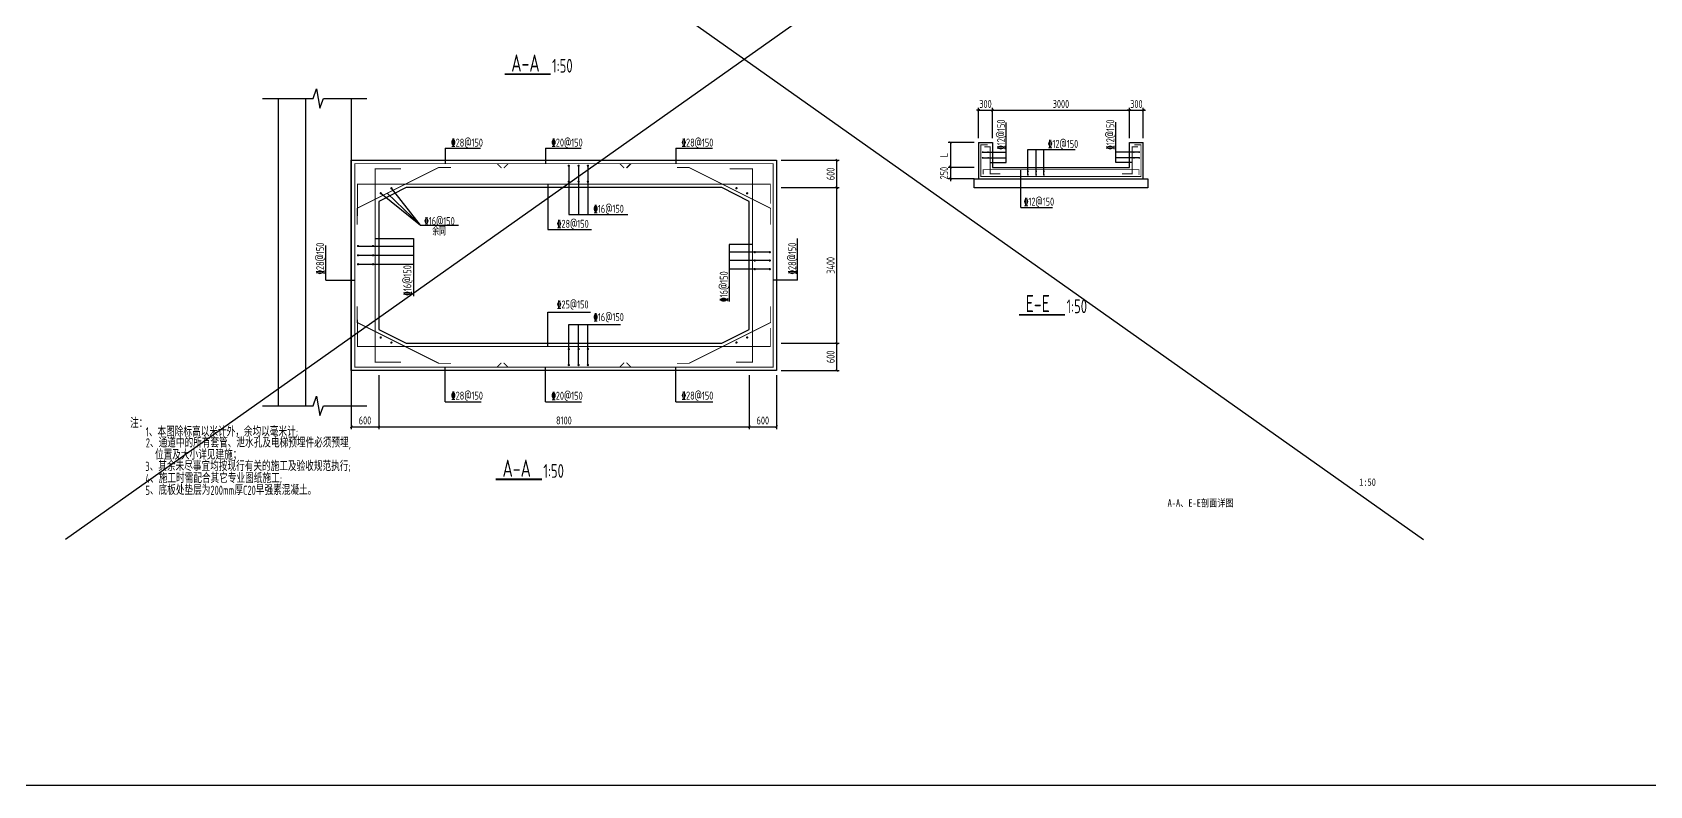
# Model space of a CAD drawing. Header units: millimetres. Extents: x -897614 to 191467, y -439928 to 101803.
# Drawn here: x -779873 to -744505, y -158343 to -141872 of the extents above; entities that cross this region are included whole.
import ezdxf
from ezdxf.enums import TextEntityAlignment as Align

# ---------------------------------------------------------------- set-up
doc = ezdxf.new("R2010")
doc.units = ezdxf.units.MM
doc.header["$LTSCALE"] = 1000
for name, color, linetype in [('DC', 7, 'Continuous'), ('DIM_LEAD', 3, 'Continuous'), ('DIM_SYMB', 3, 'Continuous'), ('JG_TEXT', 7, 'Continuous'), ('PUB_TEXT', 7, 'Continuous'), ('REIN', 1, 'Continuous'), ('TEXT(水平)', 7, 'Continuous'), ('TM', 7, 'Continuous'), ('备注', 1, 'Continuous')]:
    doc.layers.add(name, color=color, linetype=linetype)
doc.layers.add('DY', color=1, linetype='Continuous', plot=False)
doc.layers.add('WALL', color=6, linetype='Continuous', lineweight=30)
doc.styles.add('TK-HZ-ST', font='', dxfattribs={"width": 0.8})
doc.styles.add('TSSD', font='tssdeng.shx', dxfattribs={"width": 0.7, "bigfont": 'tssdchn.shx'})
doc.styles.add('TSSD_Rein', font='tssdeng.shx', dxfattribs={"width": 0.75, "bigfont": 'hztxt.shx'})
doc.styles.get('TK-HZ-ST').set_extended_font_data('SimSun')
doc.dimstyles.new('TSD', dxfattribs={"dimtxt": 350, "dimasz": 100, "dimexe": 100, "dimexo": 200, "dimgap": 100, "dimtad": 1, "dimdec": 0, "dimzin": 0, "dimdsep": 46, "dimtxsty": 'TSSD', "dimblk": 'ARCHTICK', "dimcen": 0.09, "dimclrt": 7, "dimazin": 2, "dimtfac": 1, "dimtdec": 0, "dimtix": 1, "dimtmove": 2, "dimatfit": 3, "dimfxl": 0, "dimtolj": 1, "dimtzin": 0, "dimarcsym": 0})

# ---------------------------------------------------------------- blocks, each defined once
blk = doc.blocks.new('_ArchTick')
at = {"color": 0, "linetype": 'ByBlock', "const_width": 0.4}
blk.add_lwpolyline([(-0.5, -0.5), (0.5, 0.5)], dxfattribs=at)
blk = doc.blocks.new('*D874')
at = {"layer": 'Defpoints', "color": 0, "transparency": 16777216}
for p in [(-759179, -144283), (-759797, -144825), (-759179, -144825)]:
    blk.add_point(p, dxfattribs=at)
at = {"layer": 'DIM_LEAD', "color": 0, "lineweight": -2, "transparency": 16777216}
for p, q in [((-759279, -144283), (-759847, -144283)), ((-759797, -144283), (-759797, -144825)), ((-759279, -144825), (-759847, -144825))]:
    blk.add_line(p, q, dxfattribs=at)
at = {"layer": 'DIM_LEAD', "color": 0, "lineweight": -2, "transparency": 16777216, "xscale": 50, "yscale": 50, "zscale": 50}
for p, rotation in [((-759797, -144283), 90), ((-759797, -144825), 270)]:
    blk.add_blockref('_ArchTick', p, dxfattribs=dict(at, rotation=rotation))
at = {"layer": 'DIM_LEAD', "color": 7, "transparency": 16777216, "insert": (-759935, -144554), "char_height": 175, "attachment_point": 5, "rotation": 90, "style": 'TSSD'}
blk.add_mtext('\\A1;L', dxfattribs=at)
blk = doc.blocks.new('*D875')
at = {"layer": 'Defpoints', "color": 0, "transparency": 16777216}
for p in [(-759179, -144825), (-759797, -145075), (-759179, -145075)]:
    blk.add_point(p, dxfattribs=at)
at = {"layer": 'DIM_LEAD', "color": 0, "lineweight": -2, "transparency": 16777216}
for p, q in [((-759279, -144825), (-759847, -144825)), ((-759797, -144825), (-759797, -144775)), ((-759797, -144825), (-759797, -145075)), ((-759279, -145075), (-759847, -145075)), ((-759797, -145075), (-759797, -145125))]:
    blk.add_line(p, q, dxfattribs=at)
at = {"layer": 'DIM_LEAD', "color": 0, "lineweight": -2, "transparency": 16777216, "xscale": 50, "yscale": 50, "zscale": 50}
for p, rotation in [((-759797, -144825), 270), ((-759797, -145075), 90)]:
    blk.add_blockref('_ArchTick', p, dxfattribs=dict(at, rotation=rotation))
at = {"layer": 'DIM_LEAD', "color": 7, "transparency": 16777216, "insert": (-759935, -144950), "char_height": 175, "attachment_point": 5, "rotation": 90, "style": 'TSSD'}
blk.add_mtext('\\A1;250', dxfattribs=at)
blk = doc.blocks.new('*D876')
at = {"layer": 'Defpoints', "color": 0, "transparency": 16777216}
for p in [(-758879, -143574), (-759179, -144283), (-758879, -144283)]:
    blk.add_point(p, dxfattribs=at)
at = {"layer": 'DIM_LEAD', "color": 0, "lineweight": -2, "transparency": 16777216}
for p, q in [((-759179, -143574), (-759229, -143574)), ((-759179, -144183), (-759179, -143524)), ((-759179, -143574), (-758879, -143574)), ((-758879, -144183), (-758879, -143524)), ((-758879, -143574), (-758829, -143574))]:
    blk.add_line(p, q, dxfattribs=at)
at = {"layer": 'DIM_LEAD', "color": 0, "lineweight": -2, "transparency": 16777216, "xscale": 50, "yscale": 50, "zscale": 50}
blk.add_blockref('_ArchTick', (-759179, -143574), dxfattribs=at)
at = {"layer": 'DIM_LEAD', "color": 0, "lineweight": -2, "transparency": 16777216, "xscale": 50, "yscale": 50, "zscale": 50, "rotation": 180}
blk.add_blockref('_ArchTick', (-758879, -143574), dxfattribs=at)
at = {"layer": 'DIM_LEAD', "color": 7, "transparency": 16777216, "insert": (-759029, -143437), "char_height": 175, "attachment_point": 5, "style": 'TSSD'}
blk.add_mtext('\\A1;300', dxfattribs=at)
blk = doc.blocks.new('*D877')
at = {"layer": 'Defpoints', "color": 0, "transparency": 16777216}
for p in [(-755879, -143574), (-758879, -144283), (-755879, -144283)]:
    blk.add_point(p, dxfattribs=at)
at = {"layer": 'DIM_LEAD', "color": 0, "lineweight": -2, "transparency": 16777216}
for p, q in [((-758879, -144183), (-758879, -143524)), ((-758879, -143574), (-755879, -143574)), ((-755879, -144183), (-755879, -143524))]:
    blk.add_line(p, q, dxfattribs=at)
at = {"layer": 'DIM_LEAD', "color": 0, "lineweight": -2, "transparency": 16777216, "xscale": 50, "yscale": 50, "zscale": 50, "rotation": 180}
blk.add_blockref('_ArchTick', (-758879, -143574), dxfattribs=at)
at = {"layer": 'DIM_LEAD', "color": 0, "lineweight": -2, "transparency": 16777216, "xscale": 50, "yscale": 50, "zscale": 50}
blk.add_blockref('_ArchTick', (-755879, -143574), dxfattribs=at)
at = {"layer": 'DIM_LEAD', "color": 7, "transparency": 16777216, "insert": (-757379, -143437), "char_height": 175, "attachment_point": 5, "style": 'TSSD'}
blk.add_mtext('\\A1;3000', dxfattribs=at)
blk = doc.blocks.new('*D878')
at = {"layer": 'Defpoints', "color": 0, "transparency": 16777216}
for p in [(-755579, -143574), (-755879, -144283), (-755579, -144283)]:
    blk.add_point(p, dxfattribs=at)
at = {"layer": 'DIM_LEAD', "color": 0, "lineweight": -2, "transparency": 16777216}
for p, q in [((-755879, -143574), (-755929, -143574)), ((-755879, -144183), (-755879, -143524)), ((-755879, -143574), (-755579, -143574)), ((-755579, -144183), (-755579, -143524)), ((-755579, -143574), (-755529, -143574))]:
    blk.add_line(p, q, dxfattribs=at)
at = {"layer": 'DIM_LEAD', "color": 0, "lineweight": -2, "transparency": 16777216, "xscale": 50, "yscale": 50, "zscale": 50}
blk.add_blockref('_ArchTick', (-755879, -143574), dxfattribs=at)
at = {"layer": 'DIM_LEAD', "color": 0, "lineweight": -2, "transparency": 16777216, "xscale": 50, "yscale": 50, "zscale": 50, "rotation": 180}
blk.add_blockref('_ArchTick', (-755579, -143574), dxfattribs=at)
at = {"layer": 'DIM_LEAD', "color": 7, "transparency": 16777216, "insert": (-755729, -143437), "char_height": 175, "attachment_point": 5, "style": 'TSSD'}
blk.add_mtext('\\A1;300', dxfattribs=at)
blk = doc.blocks.new('*D1060')
at = {"layer": 'Defpoints', "color": 0, "transparency": 16777216}
for p in [(-772898, -149267), (-772298, -149267, 0), (-772298, -150495)]:
    blk.add_point(p, dxfattribs=at)
at = {"layer": 'DIM_LEAD', "color": 0, "lineweight": -2, "transparency": 16777216}
for p, q in [((-772898, -149367), (-772898, -150545)), ((-772298, -149367), (-772298, -150545)), ((-772898, -150495), (-772298, -150495))]:
    blk.add_line(p, q, dxfattribs=at)
at = {"layer": 'DIM_LEAD', "color": 0, "lineweight": -2, "transparency": 16777216, "xscale": 50, "yscale": 50, "zscale": 50, "rotation": 180}
blk.add_blockref('_ArchTick', (-772898, -150495), dxfattribs=at)
at = {"layer": 'DIM_LEAD', "color": 0, "lineweight": -2, "transparency": 16777216, "xscale": 50, "yscale": 50, "zscale": 50}
blk.add_blockref('_ArchTick', (-772298, -150495), dxfattribs=at)
at = {"layer": 'DIM_LEAD', "color": 7, "transparency": 16777216, "insert": (-772598, -150358), "char_height": 175, "attachment_point": 5, "style": 'TSSD'}
blk.add_mtext('\\A1;600', dxfattribs=at)
blk = doc.blocks.new('*D1061')
at = {"layer": 'Defpoints', "color": 0, "transparency": 16777216}
for p in [(-772298, -149267, 0), (-764198, -149267, 0), (-764198, -150495)]:
    blk.add_point(p, dxfattribs=at)
at = {"layer": 'DIM_LEAD', "color": 0, "lineweight": -2, "transparency": 16777216}
for p, q in [((-772298, -149367), (-772298, -150545)), ((-764198, -149367), (-764198, -150545)), ((-772298, -150495), (-764198, -150495))]:
    blk.add_line(p, q, dxfattribs=at)
at = {"layer": 'DIM_LEAD', "color": 0, "lineweight": -2, "transparency": 16777216, "xscale": 50, "yscale": 50, "zscale": 50, "rotation": 180}
blk.add_blockref('_ArchTick', (-772298, -150495), dxfattribs=at)
at = {"layer": 'DIM_LEAD', "color": 0, "lineweight": -2, "transparency": 16777216, "xscale": 50, "yscale": 50, "zscale": 50}
blk.add_blockref('_ArchTick', (-764198, -150495), dxfattribs=at)
at = {"layer": 'DIM_LEAD', "color": 7, "transparency": 16777216, "insert": (-768248, -150358), "char_height": 175, "attachment_point": 5, "style": 'TSSD'}
blk.add_mtext('\\A1;8100', dxfattribs=at)
blk = doc.blocks.new('*D1062')
at = {"layer": 'Defpoints', "color": 0, "transparency": 16777216}
for p in [(-764198, -149267, 0), (-763598, -149267), (-763598, -150495)]:
    blk.add_point(p, dxfattribs=at)
at = {"layer": 'DIM_LEAD', "color": 0, "lineweight": -2, "transparency": 16777216}
for p, q in [((-764198, -149367), (-764198, -150545)), ((-763598, -149367), (-763598, -150545)), ((-764198, -150495), (-763598, -150495))]:
    blk.add_line(p, q, dxfattribs=at)
at = {"layer": 'DIM_LEAD', "color": 0, "lineweight": -2, "transparency": 16777216, "xscale": 50, "yscale": 50, "zscale": 50, "rotation": 180}
blk.add_blockref('_ArchTick', (-764198, -150495), dxfattribs=at)
at = {"layer": 'DIM_LEAD', "color": 0, "lineweight": -2, "transparency": 16777216, "xscale": 50, "yscale": 50, "zscale": 50}
blk.add_blockref('_ArchTick', (-763598, -150495), dxfattribs=at)
at = {"layer": 'DIM_LEAD', "color": 7, "transparency": 16777216, "insert": (-763898, -150358), "char_height": 175, "attachment_point": 5, "style": 'TSSD'}
blk.add_mtext('\\A1;600', dxfattribs=at)
blk = doc.blocks.new('*D1164')
at = {"layer": 'Defpoints', "color": 0, "transparency": 16777216}
for p in [(-763598, -148667), (-762278, -148667), (-763598, -149267)]:
    blk.add_point(p, dxfattribs=at)
at = {"layer": 'DIM_LEAD', "color": 0, "lineweight": -2, "transparency": 16777216}
for p, q in [((-763498, -148667), (-762228, -148667)), ((-762278, -149267), (-762278, -148667)), ((-763498, -149267), (-762228, -149267))]:
    blk.add_line(p, q, dxfattribs=at)
at = {"layer": 'DIM_LEAD', "color": 0, "lineweight": -2, "transparency": 16777216, "xscale": 50, "yscale": 50, "zscale": 50}
for p, rotation in [((-762278, -148667), 90), ((-762278, -149267), 270)]:
    blk.add_blockref('_ArchTick', p, dxfattribs=dict(at, rotation=rotation))
at = {"layer": 'DIM_LEAD', "color": 7, "transparency": 16777216, "insert": (-762416, -148967), "char_height": 175, "attachment_point": 5, "rotation": 90, "style": 'TSSD'}
blk.add_mtext('\\A1;600', dxfattribs=at)
blk = doc.blocks.new('*D1165')
at = {"layer": 'Defpoints', "color": 0, "transparency": 16777216}
for p in [(-763598, -145267, 0), (-762278, -145267), (-763598, -148667)]:
    blk.add_point(p, dxfattribs=at)
at = {"layer": 'DIM_LEAD', "color": 0, "lineweight": -2, "transparency": 16777216}
for p, q in [((-763498, -145267), (-762228, -145267)), ((-762278, -148667), (-762278, -145267)), ((-763498, -148667), (-762228, -148667))]:
    blk.add_line(p, q, dxfattribs=at)
at = {"layer": 'DIM_LEAD', "color": 0, "lineweight": -2, "transparency": 16777216, "xscale": 50, "yscale": 50, "zscale": 50}
for p, rotation in [((-762278, -145267), 90), ((-762278, -148667), 270)]:
    blk.add_blockref('_ArchTick', p, dxfattribs=dict(at, rotation=rotation))
at = {"layer": 'DIM_LEAD', "color": 7, "transparency": 16777216, "insert": (-762416, -146967), "char_height": 175, "attachment_point": 5, "rotation": 90, "style": 'TSSD'}
blk.add_mtext('\\A1;3400', dxfattribs=at)
blk = doc.blocks.new('*D1166')
at = {"layer": 'Defpoints', "color": 0, "transparency": 16777216}
for p in [(-763598, -144667), (-762278, -144667), (-763598, -145267, 0)]:
    blk.add_point(p, dxfattribs=at)
at = {"layer": 'DIM_LEAD', "color": 0, "lineweight": -2, "transparency": 16777216}
for p, q in [((-763498, -144667), (-762228, -144667)), ((-762278, -145267), (-762278, -144667)), ((-763498, -145267), (-762228, -145267))]:
    blk.add_line(p, q, dxfattribs=at)
at = {"layer": 'DIM_LEAD', "color": 0, "lineweight": -2, "transparency": 16777216, "xscale": 50, "yscale": 50, "zscale": 50}
for p, rotation in [((-762278, -144667), 90), ((-762278, -145267), 270)]:
    blk.add_blockref('_ArchTick', p, dxfattribs=dict(at, rotation=rotation))
at = {"layer": 'DIM_LEAD', "color": 7, "transparency": 16777216, "insert": (-762416, -144967), "char_height": 175, "attachment_point": 5, "rotation": 90, "style": 'TSSD'}
blk.add_mtext('\\A1;600', dxfattribs=at)
blk = doc.blocks.new('A$C29BB62FB')
at = {"color": 5}
for p, q in [((341, 7962), (341, 1242)), ((941, 7962), (941, 1242)), ((1941, 7962), (1941, 1242))]:
    blk.add_line(p, q, dxfattribs=at)
at = {"color": 5, "elevation": 0}
for points in [[(0, 7962), (1107, 7962), (1182, 8172), (1256, 7752), (1332, 7962), (2278, 7962)], [(0, 1242), (1107, 1242), (1182, 1452), (1256, 1032), (1332, 1242), (2278, 1242)]]:
    blk.add_lwpolyline(points, dxfattribs=at)

msp = doc.modelspace()

# ---------------------------------------------------------------- linework, layer by layer
at = {"layer": 'DC'}
msp.add_lwpolyline([(-759278.88587, -145074.95232), (-755478.88587, -145074.95232), (-755478.88587, -145274.95232), (-759278.88587, -145274.95232)], close=True, dxfattribs=at)
at = {"layer": 'DIM_SYMB', "const_width": 40, "elevation": 0}
msp.add_lwpolyline([(-769547.60478, -142787.17657), (-768536.43155, -142787.17665)], dxfattribs=at)
at = {"layer": 'DIM_SYMB', "const_width": 40}
for points in [[(-758298.27308, -148046.98929), (-757287.09984, -148046.98937)], [(-769738.29704, -151646.54612), (-768727.12381, -151646.5462)]]:
    msp.add_lwpolyline(points, dxfattribs=at)
at = {"layer": 'DY'}
msp.add_lwpolyline([(-897614.31872, 9634.60665), (-665796.93925, 9634.60665), (-665796.93925, -158342.98831), (-897614.31872, -158342.98831)], close=True, dxfattribs=at)
at = {"layer": 'JG_TEXT'}
for p, q in [((-758577.59092, -144715.12063), (-758577.59092, -143839.69975)), ((-756180.18082, -144715.12063), (-756180.18082, -143836.76859)), ((-770841.82288, -144407.18241), (-770070.20557, -144407.18241)), ((-770841.82288, -144407.18241), (-770841.82288, -144742.7687)), ((-768651.24118, -144407.18241), (-767870.70333, -144407.18241)), ((-768651.24118, -144407.18241), (-768651.24118, -144742.7687)), ((-765802.98636, -144407.18241), (-765001.83464, -144407.18241)), ((-765802.98636, -144407.18241), (-765802.98636, -144742.7687)), ((-759089.66568, -144490.72926), (-758577.59092, -144490.72926)), ((-759089.66568, -144616.51733), (-758577.59092, -144616.51733)), ((-758100.72779, -144436.32131), (-757068.61914, -144436.32131)), ((-758100.72779, -144988.98214), (-758100.72779, -144436.32131)), ((-757921.54862, -144988.98214), (-757921.54862, -144436.32131)), ((-757752.19467, -144988.98214), (-757752.19467, -144436.32131)), ((-755668.10606, -144490.72926), (-756180.18082, -144490.72926)), ((-755668.10606, -144616.51733), (-756180.18082, -144616.51733)), ((-768141.65029, -144788.45323), (-768141.65029, -145854.06541)), ((-767927.00199, -144788.45323), (-767927.00199, -145854.06541)), ((-767723.26794, -144788.45323), (-767723.26794, -145854.06541)), ((-758928.88587, -144715.12063), (-758577.59092, -144715.12063)), ((-758257.71222, -145699.77406), (-758257.71222, -144874.95232)), ((-755828.88587, -144715.12063), (-756180.18082, -144715.12063)), ((-771385.03241, -146087.67056), (-772020.64989, -145280.23879)), ((-768600.92199, -145192.19235), (-768600.92199, -146182.39682)), ((-772254.63128, -145390.59852), (-771385.03241, -146087.67056)), ((-771385.03241, -146087.67056), (-772113.2565, -145389.03858)), ((-758257.71222, -145699.77406), (-757560.49157, -145699.77406)), ((-768141.65029, -145854.06541), (-766848.71949, -145854.06541)), ((-772373.32422, -146377.96869), (-771535.94215, -146377.96869)), ((-771535.94215, -146377.96869), (-771535.94215, -147638.7909)), ((-771385.03241, -146087.67056), (-770556.18608, -146087.67056)), ((-768600.92199, -146182.39682), (-767645.00259, -146182.39682)), ((-763140.43881, -147293.06545), (-763140.43881, -146377.10219)), ((-773454.96552, -147293.06545), (-773454.96552, -146529.09255)), ((-772750.31219, -146543.36354), (-771535.94215, -146543.36354)), ((-772750.31219, -146747.25112), (-771535.94215, -146747.25112)), ((-764631.08393, -146512.08575), (-764631.08393, -147753.60189)), ((-764122.74709, -146512.08575), (-764631.08393, -146512.08575)), ((-763745.75912, -146677.4806), (-764631.08393, -146677.4806)), ((-772750.31219, -146942.44353), (-771535.94215, -146942.44353)), ((-763745.75912, -146861.74583), (-764631.08393, -146861.74583)), ((-763745.75912, -147048.19991), (-764631.08393, -147048.19991)), ((-773454.96552, -147293.06545), (-772822.7471, -147293.06545)), ((-763140.43881, -147293.06545), (-763673.32422, -147293.06545)), ((-768600.92199, -147986.95264), (-767665.41203, -147986.95264)), ((-768600.92199, -148742.7687), (-768600.92199, -147986.95264)), ((-768141.65029, -148263.26838), (-767011.99087, -148263.26838)), ((-768141.65029, -149146.50782), (-768141.65029, -148263.26838)), ((-767927.00199, -149146.50782), (-767927.00199, -148263.26838)), ((-767723.26794, -149146.50782), (-767723.26794, -148263.26838)), ((-770841.82288, -149947.74961), (-770841.82288, -149192.19235)), ((-768651.24118, -149947.74961), (-768651.24118, -149192.19235)), ((-765802.98636, -149947.74961), (-765802.98636, -149192.19235)), ((-770841.82288, -149947.74961), (-770057.28847, -149947.74961)), ((-768651.24118, -149947.74961), (-767866.70678, -149947.74961)), ((-765802.98636, -149947.74961), (-764990.34164, -149947.74961))]:
    msp.add_line(p, q, dxfattribs=at)
at = {"layer": 'REIN', "const_width": 20}
for points in [[(-755776.76025, -144332.95232), (-755628.88587, -144332.95232), (-755628.88587, -145024.95232), (-759128.88587, -145024.95232), (-759128.88587, -144332.95232), (-758984.11625, -144332.95232)], [(-759057.9662, -144373.19481), (-758928.88587, -144373.19481), (-758928.88587, -144965.62374), (-758704.25455, -144965.62374)], [(-755691.20771, -144373.19481), (-755820.28803, -144373.19481), (-755820.28803, -144965.62374), (-756044.91936, -144965.62374)], [(-772769.32486, -146074.8354), (-772769.32486, -145718.95019), (-770984.76114, -144826.66833), (-770720.76439, -144826.66833)], [(-763726.74723, -146074.8354), (-763726.74723, -145718.95019), (-765511.31095, -144826.66833), (-765775.3077, -144826.66833)], [(-755671.6281, -144990.80316), (-755671.6281, -144874.95232), (-759077.5458, -144874.95232), (-759077.5458, -144977.46295)], [(-772762.44676, -145885.8788), (-772762.44676, -145192.19235), (-763733.62455, -145192.19235), (-763733.62455, -145619.30122)], [(-772769.32486, -147860.12565), (-772769.32486, -148216.01086), (-770984.76114, -149108.29272), (-770720.76439, -149108.29272)], [(-763733.62455, -148339.46034), (-763733.62455, -148742.7687), (-772762.44676, -148742.7687), (-772762.44676, -148150.55746)], [(-763726.74723, -147860.12565), (-763726.74723, -148216.01086), (-765511.31095, -149108.29272), (-765775.3077, -149108.29272)]]:
    msp.add_lwpolyline(points, dxfattribs=at)
at = {"layer": 'REIN'}
for points, const_width in [([(-759099.66568, -144490.72926, 1), (-759079.66568, -144490.72926, 1)], 20), ([(-759099.66568, -144616.51733, 1), (-759079.66568, -144616.51733, 1)], 20), ([(-758982.71998, -144490.72926, 1), (-758962.71998, -144490.72926, 1)], 20), ([(-758982.71998, -144616.51733, 1), (-758962.71998, -144616.51733, 1)], 20), ([(-755775.05177, -144490.72926, -1), (-755795.05177, -144490.72926, -1)], 20), ([(-755775.05177, -144616.51733, -1), (-755795.05177, -144616.51733, -1)], 20), ([(-755658.10606, -144490.72926, -1), (-755678.10606, -144490.72926, -1)], 20), ([(-755658.10606, -144616.51733, -1), (-755678.10606, -144616.51733, -1)], 20), ([(-768141.65029, -144800.95323, -1), (-768141.65029, -144775.95323, -1)], 25), ([(-767927.00199, -144800.95323, -1), (-767927.00199, -144775.95323, -1)], 25), ([(-767723.26794, -144800.95323, -1), (-767723.26794, -144775.95323, -1)], 25), ([(-758110.72779, -144908.59796, 1), (-758090.72779, -144908.59796, 1)], 20), ([(-758110.72779, -144988.98214, 1), (-758090.72779, -144988.98214, 1)], 20), ([(-757931.54862, -144908.59796, 1), (-757911.54862, -144908.59796, 1)], 20), ([(-757931.54862, -144988.98214, 1), (-757911.54862, -144988.98214, 1)], 20), ([(-757762.19467, -144908.59796, 1), (-757742.19467, -144908.59796, 1)], 20), ([(-757762.19467, -144988.98214, 1), (-757742.19467, -144988.98214, 1)], 20), ([(-772020.64989, -145292.73879, -1), (-772020.64989, -145267.73879, -1)], 25), ([(-768141.65029, -145148.95092, -1), (-768141.65029, -145123.95092, -1)], 25), ([(-767927.00199, -145148.95092, -1), (-767927.00199, -145123.95092, -1)], 25), ([(-767723.26794, -145148.95092, -1), (-767723.26794, -145123.95092, -1)], 25), ([(-764475.4222, -145292.73879, 1), (-764475.4222, -145267.73879, 1)], 25), ([(-772254.63128, -145403.09852, -1), (-772254.63128, -145378.09852, -1)], 25), ([(-764241.4408, -145403.09852, 1), (-764241.4408, -145378.09852, 1)], 25), ([(-772750.31219, -146555.86354, -1), (-772750.31219, -146530.86354, -1)], 25), ([(-772750.31219, -146759.75112, -1), (-772750.31219, -146734.75112, -1)], 25), ([(-772422.16921, -146555.86354, -1), (-772422.16921, -146530.86354, -1)], 25), ([(-772422.16921, -146759.75112, -1), (-772422.16921, -146734.75112, -1)], 25), ([(-764073.9021, -146689.9806, 1), (-764073.9021, -146664.9806, 1)], 25), ([(-763745.75912, -146689.9806, 1), (-763745.75912, -146664.9806, 1)], 25), ([(-772750.31219, -146954.94353, -1), (-772750.31219, -146929.94353, -1)], 25), ([(-772422.16921, -146954.94353, -1), (-772422.16921, -146929.94353, -1)], 25), ([(-764073.9021, -146874.24583, 1), (-764073.9021, -146849.24583, 1)], 25), ([(-764073.9021, -147060.69991, 1), (-764073.9021, -147035.69991, 1)], 25), ([(-763745.75912, -146874.24583, 1), (-763745.75912, -146849.24583, 1)], 25), ([(-763745.75912, -147060.69991, 1), (-763745.75912, -147035.69991, 1)], 25), ([(-772254.63128, -148531.86253, 1), (-772254.63128, -148556.86253, 1)], 25), ([(-764241.4408, -148531.86253, -1), (-764241.4408, -148556.86253, -1)], 25), ([(-772020.64989, -148642.22226, 1), (-772020.64989, -148667.22226, 1)], 25), ([(-768141.65029, -148786.01013, 1), (-768141.65029, -148811.01013, 1)], 25), ([(-767927.00199, -148786.01013, 1), (-767927.00199, -148811.01013, 1)], 25), ([(-767723.26794, -148786.01013, 1), (-767723.26794, -148811.01013, 1)], 25), ([(-764475.4222, -148642.22226, -1), (-764475.4222, -148667.22226, -1)], 25), ([(-768141.65029, -149134.00782, 1), (-768141.65029, -149159.00782, 1)], 25), ([(-767927.00199, -149134.00782, 1), (-767927.00199, -149159.00782, 1)], 25), ([(-767723.26794, -149134.00782, 1), (-767723.26794, -149159.00782, 1)], 25)]:
    msp.add_lwpolyline(points, format="xyb", close=True, dxfattribs=dict(at, const_width=const_width))
at = {"layer": 'REIN', "const_width": 20}
msp.add_lwpolyline([(-763673.32422, -149192.19235), (-772822.7471, -149192.19235), (-772822.7471, -144742.7687), (-763673.32422, -144742.7687)], close=True, dxfattribs=at)
at = {"layer": 'REIN', "elevation": 0}
for points, const_width in [([(-769564.76144, -149096.44168), (-769469.01077, -149192.19235), (-772822.7471, -149192.19235), (-772822.7471, -144742.7687), (-769469.01077, -144742.7687), (-769564.76144, -144838.51937)], 20), ([(-771813.18276, -144853.51888), (-772373.32422, -144853.51888), (-772373.32422, -149081.44217), (-771813.18276, -149081.44217)], 20), ([(-769615.56144, -144838.51937), (-769711.31211, -144742.7687)], 20), ([(-766931.30987, -149096.44168), (-767027.06054, -149192.19235), (-763673.32422, -149192.19235), (-763673.32422, -144742.7687), (-767027.06054, -144742.7687), (-766931.30987, -144838.51937)], 20), ([(-766880.50988, -144838.51937), (-766784.7592, -144742.7687)], 30), ([(-764485.90915, -149081.44217), (-764122.74787, -149081.44217), (-764122.74787, -144853.51888), (-764626.59039, -144853.51888)], 20), ([(-769615.56144, -149096.44168), (-769711.31211, -149192.19235)], 20), ([(-766880.50988, -149096.44168), (-766784.7592, -149192.19235)], 20)]:
    msp.add_lwpolyline(points, dxfattribs=dict(at, const_width=const_width))
at = {"layer": 'WALL'}
for points in [[(-759178.88587, -144282.95232), (-759178.88587, -145074.95232), (-755578.88587, -145074.95232), (-755578.88587, -144282.95232)], [(-759178.88587, -144282.95232), (-758878.88587, -144282.95232)], [(-758878.88587, -144282.95232), (-758878.88587, -144824.95232), (-755878.88587, -144824.95232), (-755878.88587, -144282.95232)], [(-755878.88587, -144282.95232), (-755578.88587, -144282.95232)]]:
    msp.add_lwpolyline(points, dxfattribs=at)
msp.add_lwpolyline([(-763598.03604, -149267.48053), (-772898.03527, -149267.48053), (-772898.03527, -144667.48053), (-763598.03604, -144667.48053)], close=True, dxfattribs=at)
at = {"layer": 'WALL', "elevation": 0}
msp.add_lwpolyline([(-764798.03604, -148667.48053), (-764198.03604, -148367.48053), (-764198.03604, -145567.48053), (-764798.03604, -145267.48053), (-771698.03604, -145267.48053), (-772298.03604, -145567.48053), (-772298.03604, -148367.48053), (-771698.03604, -148667.48053)], close=True, dxfattribs=at)
msp.add_lwpolyline([(-772298.03604, -145567.48053), (-772298.03604, -148367.48053)], dxfattribs=at)
at = {"layer": '备注', "color": 1}
for p, q in [((-779149.26422, -131957.70519), (-749449.26422, -152957.70519)), ((-749449.26422, -131957.70519), (-779149.26422, -152957.70519))]:
    msp.add_line(p, q, dxfattribs=at)

# ---------------------------------------------------------------- block references
msp.add_blockref('A$C29BB62FB', (-774838.72614, -151279.88254))

# ---------------------------------------------------------------- texts
at = {"layer": 'JG_TEXT', "style": 'TSSD', "width": 0.65}
for s, p in [('%%13212@150', (-758601.21747, -144439.40758, 0)), ('%%13212@150', (-756213.12001, -144439.40758, 0)), ('%%13228@150', (-773491.69039, -147165.32284, 0)), ('%%13228@150', (-763167.96901, -147165.32284, 0)), ('%%13216@150', (-771583.81493, -147629.52057, 0)), ('%%13216@150', (-764664.93507, -147763.95391, 0))]:
    msp.add_text(s, height=175, rotation=90, dxfattribs=at).set_placement(p)
for s, p in [('%%13228@150', (-770714.08027, -144370.45754, 0)), ('%%13220@150', (-768523.49857, -144370.45754, 0)), ('%%13228@150', (-765675.24375, -144370.45754, 0)), ('%%13212@150', (-757662.90553, -144398.71269, 0)), ('%%13216@150', (-767604.23144, -145817.34054, 0)), ('%%13212@150', (-758188.97957, -145662.16544, 0)), ('%%13216@150', (-771302.01641, -146086.30555, 0)), ('%%13228@150', (-768400.51455, -146145.67194, 0)), ('余同', (-771125.65121, -146310.99007, 0)), ('%%13225@150', (-768400.51455, -147909.62066, 0)), ('%%13216@150', (-767604.23144, -148185.93639, 0)), ('%%13228@150', (-770714.08027, -149902.18346, 0)), ('%%13220@150', (-768523.49857, -149904.93507, 0)), ('%%13228@150', (-765675.24375, -149902.18346, 0))]:
    msp.add_text(s, height=175, dxfattribs=at).set_placement(p)
at = {"layer": 'PUB_TEXT', "style": 'TSSD', "width": 0.7}
for s, height, p in [('A-A', 375, (-769399.56404, -142730.60055, 0)), ('1:50', 300, (-768506.40226, -142752.33556, 0)), ('E-E', 375, (-758150.23234, -147990.41327)), ('1:50', 300, (-757257.07056, -148012.14828)), ('A-A', 375, (-769590.25631, -151589.9701)), ('1:50', 300, (-768697.09452, -151611.70511))]:
    msp.add_text(s, height=height, rotation=359.999999146, dxfattribs=at).set_placement(p)
at = {"layer": 'TEXT(水平)', "style": 'TSSD_Rein', "width": 0.7}
for s, p in [('注：', (-777734.79943, -150522.37598)), ('1、本图除标高以米计外，余均以毫米计;', (-777392.14236, -150706.89592)), ('2、通道中的所有套管、泄水孔及电梯预埋件必须预埋,', (-777392.10876, -150947.81847)), ('位置及大小详见建施；    ', (-777190.48884, -151212.45278)), ('3、其余未尽事宜均按现行有关的施工及验收规范执行;    ', (-777401.4541, -151461.67342)), ('4、施工时需配合其它专业图纸施工;    ', (-777398.95726, -151725.73235)), ('5、底板处垫层为200mm厚C20早强素混凝土。    ', (-777398.95726, -151984.39157))]:
    msp.add_text(s, height=200, dxfattribs=at).set_placement(p)
at = {"layer": 'TM', "style": 'TK-HZ-ST', "width": 0.8}
for s, p in [('1:50', (-750674.26422, -151707.70519, 0)), ('A-A、E-E剖面详图', (-754324.26422, -152157.70519, 0))]:
    msp.add_text(s, height=160, rotation=359.999999146, dxfattribs=at).set_placement(p, align=Align.MIDDLE)

# ---------------------------------------------------------------- dimensions: what is measured, and where the dimension line sits
at = {"layer": 'DIM_LEAD'}
for base, p1, p2, override, picture, middle in [((-758878.88587, -143574.10828), (-759178.88587, -144282.95232), (-758878.88587, -144282.95232), {"dimscale": 0.5, "dimlfac": 1}, '*D876', (-759028.88587, -143436.60828)), ((-755878.88587, -143574.10828), (-758878.88587, -144282.95232), (-755878.88587, -144282.95232), {"dimscale": 0.5}, '*D877', (-757378.88587, -143436.60828)), ((-755578.88587, -143574.10828), (-755878.88587, -144282.95232), (-755578.88587, -144282.95232), {"dimscale": 0.5}, '*D878', (-755728.88587, -143436.60828)), ((-772298.03604, -150495.41769), (-772898.03527, -149267.48053), (-772298.03604, -149267.48053, 0), {"dimscale": 0.5}, '*D1060', (-772598.03566, -150357.91769)), ((-764198.03604, -150495.41769), (-772298.03604, -149267.48053, 0), (-764198.03604, -149267.48053, 0), {"dimscale": 0.5}, '*D1061', (-768248.03604, -150357.91769)), ((-763598.03604, -150495.41769), (-764198.03604, -149267.48053, 0), (-763598.03604, -149267.48053), {"dimscale": 0.5}, '*D1062', (-763898.03604, -150357.91769))]:
    dim = msp.add_linear_dim(base=base, p1=p1, p2=p2, dimstyle='TSD', override=override, dxfattribs=at)
    dim.commit()
    dim.dimension.update_dxf_attribs({"geometry": picture, "text_midpoint": middle})
dim = msp.add_linear_dim(base=(-759797.2537, -144824.95232), p1=(-759178.88587, -144282.95232), p2=(-759178.88587, -144824.95232), angle=90, text='L', dimstyle='TSD', override={"dimscale": 0.5}, dxfattribs=at)
dim.commit()
dim.dimension.update_dxf_attribs({"geometry": '*D874', "text_midpoint": (-759934.7537, -144553.95232)})
for base, p1, p2, picture, middle in [((-762278.15958, -144667.48053), (-763598.03604, -145267.48053, 0), (-763598.03604, -144667.48053), '*D1166', (-762415.65958, -144967.48053)), ((-759797.2537, -145074.95232), (-759178.88587, -144824.95232), (-759178.88587, -145074.95232), '*D875', (-759934.7537, -144949.95232)), ((-762278.15958, -145267.48053), (-763598.03604, -148667.48053), (-763598.03604, -145267.48053, 0), '*D1165', (-762415.65958, -146967.48053)), ((-762278.15958, -148667.48053), (-763598.03604, -149267.48053), (-763598.03604, -148667.48053), '*D1164', (-762415.65958, -148967.48053))]:
    dim = msp.add_linear_dim(base=base, p1=p1, p2=p2, angle=90, dimstyle='TSD', override={"dimscale": 0.5}, dxfattribs=at)
    dim.commit()
    dim.dimension.update_dxf_attribs({"geometry": picture, "text_midpoint": middle})

doc.saveas('drawing.dxf')
